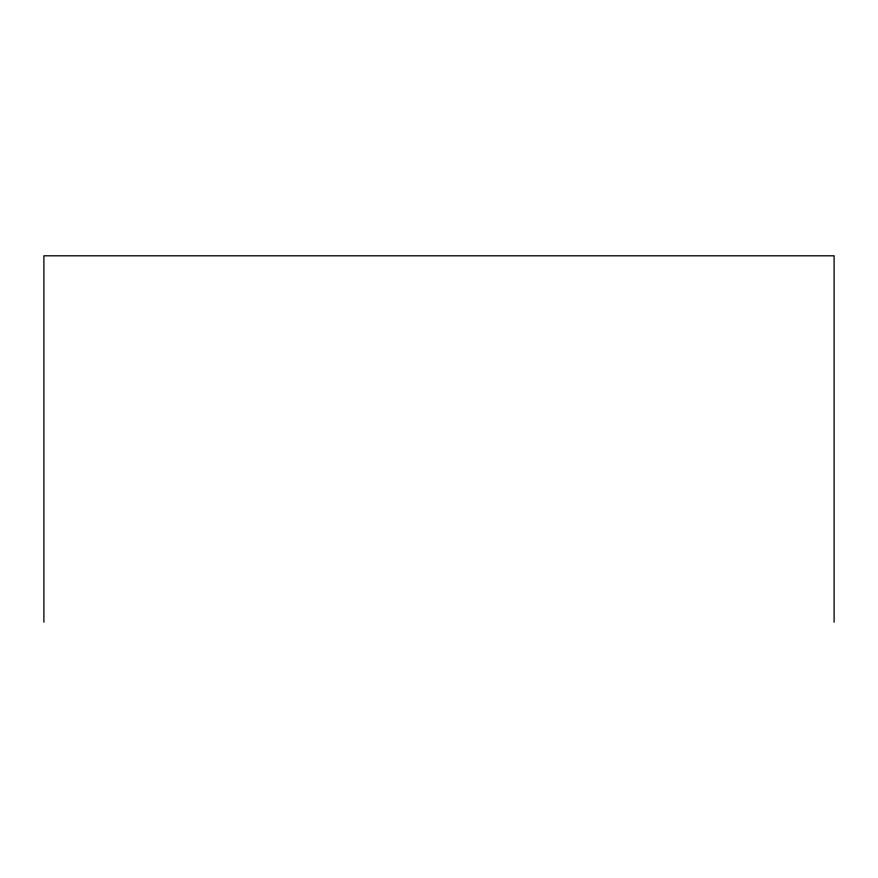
<?xml version="1.0" encoding="UTF-8"?>
<svg xmlns="http://www.w3.org/2000/svg" width="878" height="878" viewBox="0 0 878 878"><rect width="100%" height="100%" fill="white"/><g stroke="black" fill="none" stroke-linecap="round" stroke-linejoin="round"><path stroke-width="1.32" d="M834.1 622.195L834.1 255.805L43.9 255.805L43.9 622.195"/></g></svg>
